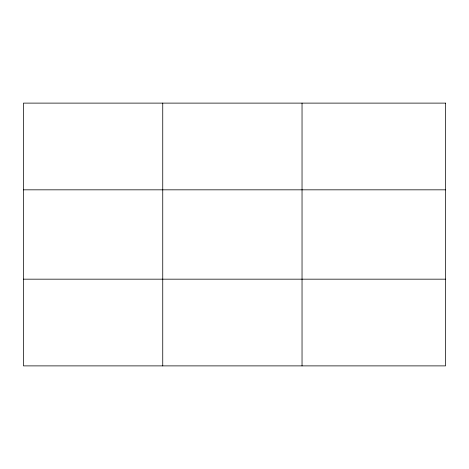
<?xml version="1.0" encoding="UTF-8"?>
<svg xmlns="http://www.w3.org/2000/svg" width="469" height="469" viewBox="0 0 469 469"><rect width="100%" height="100%" fill="white"/><g stroke="black" fill="none" stroke-linecap="round" stroke-linejoin="round"><path stroke-width="0.7" d="M162.743 103.116L162.743 365.884M302.036 103.116L302.036 365.884M23.45 189.828L445.55 189.828M23.45 279.172L445.55 279.172M445.55 103.116L445.55 365.884L23.45 365.884L23.45 103.116L445.55 103.116"/></g></svg>
